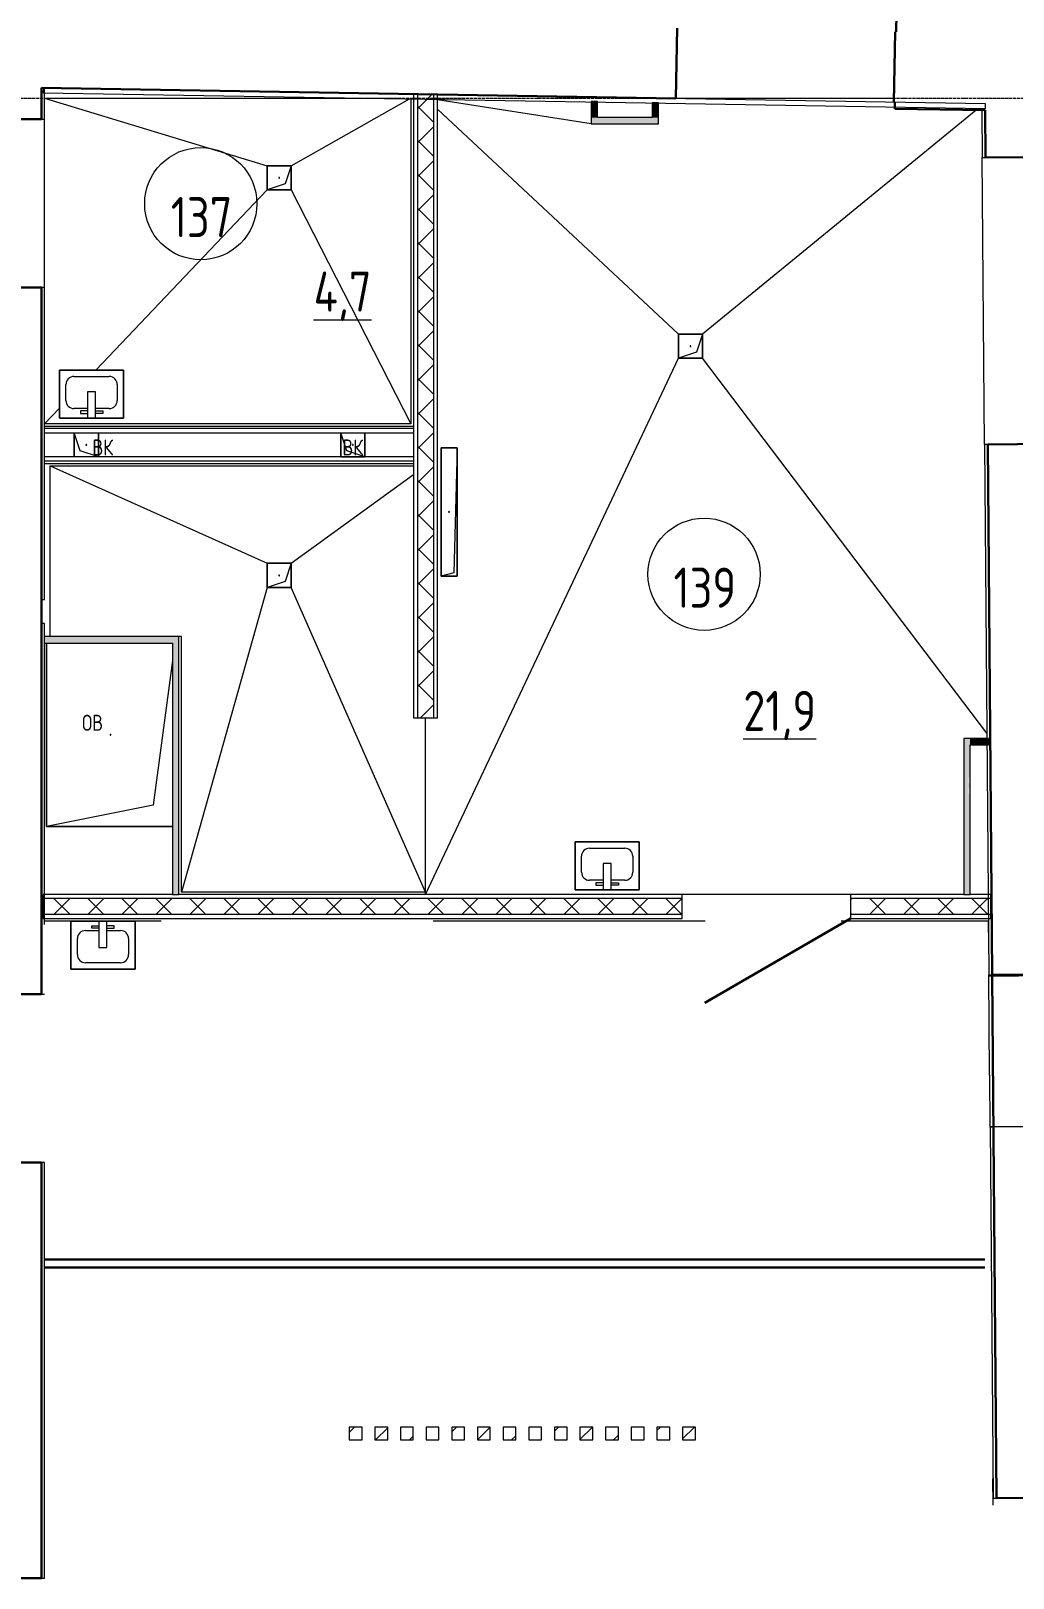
# Model space of a CAD drawing. Header units: millimetres. Extents: x 504091 to 2165846, y 135022 to 442887.
# Drawn here: x 754773 to 760903, y 297646 to 307297 of the extents above; entities that cross this region are included whole.
import ezdxf
from ezdxf import colors
from ezdxf.entities.mleader import LeaderData, LeaderLine
from ezdxf.math import Vec2, Vec3

# ---------------------------------------------------------------- set-up
doc = ezdxf.new("R2010")
doc.units = ezdxf.units.MM
for name, pattern in [('ADSK_Линия сетки', [25, 20, -2.5, 0, -2.5]), ('ADSK_Штриховая_ш3 п1_5', [4.5, 3, -1.5]), ('осеваяX2', [4, 2.5, -0.5, 0.5, -0.5])]:
    doc.linetypes.add(name, pattern=pattern)
for name, color, linetype, lineweight in [('Аннотация', 7, 'Continuous', 9), ('Двери', 7, 'Continuous', 20), ('Марки помещений', 7, 'Continuous', 20), ('Обобщенные модели', 7, 'Continuous', 18), ('Ограждение', 7, 'Continuous', 18), ('Оси', 165, 'осеваяX2', 13), ('Перекрытие', 7, 'Continuous', 18), ('Рамка', 130, 'Continuous', 20), ('Рамка @ 100', 130, 'Continuous', 20), ('Сантехника', 7, 'Continuous', 18), ('Стены внутренние', 7, 'Continuous', 18), ('Стены несущие', 7, 'Continuous', 30), ('Стены отделка', 7, 'Continuous', 30), ('Стены штриховка', 7, 'Continuous', 18)]:
    doc.layers.add(name, color=color, linetype=linetype, lineweight=lineweight)
doc.layers.add('Линии', color=7, linetype='Continuous', lineweight=9, true_color=0x00a600)
doc.styles.add('GOST 2.304_new', font='isocpeur.ttf', dxfattribs={"width": 0.9, "oblique": 15})
doc.styles.add('ГОСТ 2.304', font='CS_Gost2304.shx')
pattern_1 = [(45, (705858.08, 270333.52), (-106.06602, 106.06602), []), (135, (705858.08, 270333.52), (-106.06602, -106.06602), [])]

# ---------------------------------------------------------------- blocks, each defined once
blk = doc.blocks.new('AC_Дверь_Однопольная_Деревянная - 1050х2100 композит с пластиной в 2-х уровнях Д27п-3635889-План 1-го этажа')
at = {"layer": 'Двери', "lineweight": 30}
blk.add_line((-525, 75), (384.3, 600), dxfattribs=at)
blk = doc.blocks.new('GM_Отверстие прямоугольное _в плите_ - Отверстие-1400855-План 1-го этажа')
at = {"layer": 'Обобщенные модели'}
for p, q in [((-75, -75), (-75, 75)), ((-75, 75), (75, 75)), ((75, 75), (-75, 75)), ((-75, 75), (-75, -75)), ((-75, -75), (-37.5, 37.5)), ((-37.5, 37.5), (75, 75)), ((75, 75), (75, -75)), ((75, -75), (75, 75)), ((75, -75), (-75, -75)), ((-75, -75), (75, -75))]:
    blk.add_line(p, q, dxfattribs=at)
for start, end in [(360, 180), (180, 360), (60, 165), (300, 360), (195, 270)]:
    blk.add_arc((0, 0), 2.5, start, end, dxfattribs=at)
blk = doc.blocks.new('GM_Отверстие прямоугольное _в плите_ - Отверстие-V10-План 1-го этажа')
at = {"layer": 'Обобщенные модели'}
for p, q in [((-75, -75), (-75, 75)), ((-75, 75), (75, 75)), ((-75, -75), (-37.5, 37.5)), ((-37.5, 37.5), (75, 75)), ((75, 75), (75, -75)), ((75, -75), (-75, -75))]:
    blk.add_line(p, q, dxfattribs=at)
for start, end in [(360, 180), (180, 360), (60, 165), (300, 360), (195, 270)]:
    blk.add_arc((0, 0), 2.5, start, end, dxfattribs=at)
blk = doc.blocks.new('GM_Отверстие прямоугольное _в плите_ - Отверстие-V13-План 1-го этажа')
at = {"layer": 'Обобщенные модели'}
for p, q in [((-75, 75), (75, 75)), ((75, 75), (-75, 75)), ((-75, -75), (-37.5, 37.5)), ((-37.5, 37.5), (75, 75)), ((75, -75), (-75, -75)), ((-75, -75), (75, -75))]:
    blk.add_line(p, q, dxfattribs=at)
for start, end in [(360, 180), (180, 360), (60, 165), (300, 360), (195, 270)]:
    blk.add_arc((0, 0), 2.5, start, end, dxfattribs=at)
blk = doc.blocks.new('GM_Отверстие прямоугольное _в плите_ - Отверстие-1593925-План 1-го этажа')
at = {"layer": 'Обобщенные модели'}
for p, q in [((-385.7, 572.2), (400, 572.2)), ((400, 572.2), (-385.7, 572.2)), ((-266.7, 438.8), (400, 572.2)), ((400, 572.2), (400, -572.2)), ((400, -572.2), (400, 572.2)), ((-385.7, -463.9), (-266.7, 438.8))]:
    blk.add_line(p, q, dxfattribs=at)
for start, end in [(360, 180), (180, 360), (60, 165), (300, 360), (195, 270)]:
    blk.add_arc((0, 0), 2.5, start, end, dxfattribs=at)
blk = doc.blocks.new('GM_Отверстие прямоугольное _в плите_ - Отверстие-V19-План 1-го этажа')
at = {"layer": 'Обобщенные модели'}
for p, q in [((-75, -75), (-75, 75)), ((-75, 75), (74.7, 75)), ((74.7, 75), (-75, 75)), ((-75, 75), (-75, -75)), ((-75, -75), (-37.5, 37.5)), ((-37.5, 37.5), (74.7, 74.9)), ((74.7, -75), (-75, -75)), ((-75, -75), (74.7, -75))]:
    blk.add_line(p, q, dxfattribs=at)
for start, end in [(360, 180), (180, 360), (60, 165), (300, 360), (195, 270)]:
    blk.add_arc((0, 0), 2.5, start, end, dxfattribs=at)
blk = doc.blocks.new('Ограждение_куообразное_2 - Ограждение_куообразное_2-1751029-План 1-го этажа')
at = {"layer": 'Ограждение'}
h = blk.add_hatch(dxfattribs=at)
h.set_pattern_fill('FP_20', color=256, style=0, pattern_type=2)
h.set_pattern_definition([(45, (0, 0), (-106.066, 106.066), [])])
h.paths.add_polyline_path([(51461.7, 28173.7), (51461.7, 28253.7), (51381.7, 28253.7), (51381.7, 28173.7)])
h.paths.add_polyline_path([(51301.7, 28173.7), (51301.7, 28253.7), (51221.7, 28253.7), (51221.7, 28173.7), (51283.5, 28173.7)])
h.paths.add_polyline_path([(51608.1, 28173.7), (51621.7, 28173.7), (51621.7, 28253.7), (51541.7, 28253.7), (51541.7, 28173.7)])
h.paths.add_polyline_path([(51061.7, 28173.7), (51141.7, 28173.7), (51141.7, 28253.7), (51061.7, 28253.7)])
h.paths.add_polyline_path([(52981.7, 28173.7), (53061.7, 28173.7), (53061.7, 28253.7), (52981.7, 28253.7)])
h.paths.add_polyline_path([(50901.7, 28173.7), (50981.7, 28173.7), (50981.7, 28253.7), (50901.7, 28253.7)])
h.paths.add_polyline_path([(52501.7, 28173.7), (52581.7, 28173.7), (52581.7, 28253.7), (52501.7, 28253.7)])
h.paths.add_polyline_path([(52901.7, 28173.7), (52900.6, 28253.7), (52821.7, 28253.7), (52821.7, 28173.7), (52884.4, 28173.7)])
h.paths.add_polyline_path([(52101.7, 28173.7), (52101.7, 28253.7), (52021.7, 28253.7), (52021.7, 28173.7), (52035.9, 28173.7)])
h.paths.add_polyline_path([(52661.7, 28173.7), (52741.7, 28173.7), (52741.7, 28253.7), (52661.7, 28253.7)])
h.paths.add_polyline_path([(52421.7, 28173.7), (52421.7, 28253.7), (52341.7, 28253.7), (52341.7, 28173.7)])
h.paths.add_polyline_path([(52261.7, 28173.7), (52261.7, 28253.7), (52181.7, 28253.7), (52181.7, 28173.7)])
h.paths.add_polyline_path([(51861.7, 28173.7), (51941.7, 28173.7), (51941.7, 28253.7), (51861.7, 28253.7)])
h.paths.add_polyline_path([(51701.7, 28173.7), (51781.7, 28173.7), (51781.7, 28253.7), (51701.7, 28253.7)])
at = {"layer": 'Ограждение', "lineweight": 18}
for p, q in [((50981.7, 28253.7), (50901.7, 28253.7)), ((50901.7, 28253.7), (50901.7, 28173.7)), ((50981.7, 28173.7), (50981.7, 28253.7)), ((51141.7, 28253.7), (51061.7, 28253.7)), ((51061.7, 28253.7), (51061.7, 28173.7)), ((51141.7, 28173.7), (51141.7, 28253.7)), ((51301.7, 28253.7), (51221.7, 28253.7)), ((51221.7, 28253.7), (51221.7, 28173.7)), ((51301.7, 28173.7), (51301.7, 28253.7)), ((51461.7, 28253.7), (51381.7, 28253.7)), ((51381.7, 28253.7), (51381.7, 28173.7)), ((51461.7, 28173.7), (51461.7, 28253.7)), ((51621.7, 28253.7), (51541.7, 28253.7)), ((51541.7, 28253.7), (51541.7, 28173.7)), ((51621.7, 28173.7), (51621.7, 28253.7)), ((51781.7, 28253.7), (51701.7, 28253.7)), ((51701.7, 28253.7), (51701.7, 28173.7)), ((51781.7, 28173.7), (51781.7, 28253.7)), ((51941.7, 28253.7), (51861.7, 28253.7)), ((51861.7, 28253.7), (51861.7, 28173.7)), ((51941.7, 28173.7), (51941.7, 28253.7)), ((52101.7, 28253.7), (52021.7, 28253.7)), ((52021.7, 28253.7), (52021.7, 28173.7)), ((52101.7, 28173.7), (52101.7, 28253.7)), ((52261.7, 28253.7), (52181.7, 28253.7)), ((52181.7, 28253.7), (52181.7, 28173.7)), ((52261.7, 28173.7), (52261.7, 28253.7)), ((52421.7, 28253.7), (52341.7, 28253.7)), ((52341.7, 28253.7), (52341.7, 28173.7)), ((52421.7, 28173.7), (52421.7, 28253.7)), ((52581.7, 28253.7), (52501.7, 28253.7)), ((52501.7, 28253.7), (52501.7, 28173.7)), ((52581.7, 28173.7), (52581.7, 28253.7)), ((52741.7, 28253.7), (52661.7, 28253.7)), ((52661.7, 28253.7), (52661.7, 28173.7)), ((52741.7, 28173.7), (52741.7, 28253.7)), ((52901.7, 28253.7), (52821.7, 28253.7)), ((52821.7, 28253.7), (52821.7, 28173.7)), ((52901.7, 28173.7), (52901.7, 28253.7)), ((53061.7, 28253.7), (52981.7, 28253.7)), ((52981.7, 28253.7), (52981.7, 28173.7)), ((53061.7, 28173.7), (53061.7, 28253.7)), ((50901.7, 28173.7), (50981.7, 28173.7)), ((51061.7, 28173.7), (51141.7, 28173.7)), ((51221.7, 28173.7), (51301.7, 28173.7)), ((51381.7, 28173.7), (51461.7, 28173.7)), ((51541.7, 28173.7), (51621.7, 28173.7)), ((51701.7, 28173.7), (51781.7, 28173.7)), ((51861.7, 28173.7), (51941.7, 28173.7)), ((52021.7, 28173.7), (52101.7, 28173.7)), ((52181.7, 28173.7), (52261.7, 28173.7)), ((52341.7, 28173.7), (52421.7, 28173.7)), ((52501.7, 28173.7), (52581.7, 28173.7)), ((52661.7, 28173.7), (52741.7, 28173.7)), ((52821.7, 28173.7), (52901.7, 28173.7)), ((52981.7, 28173.7), (53061.7, 28173.7))]:
    blk.add_line(p, q, dxfattribs=at)
blk = doc.blocks.new('SND_2D_Раковина - 400х300-608087-План 1-го этажа')
at = {"layer": 'Сантехника'}
for p, q in [((200, 180), (-200, 180)), ((-200, 180), (-200, -120)), ((-200, -120), (-200, 180)), ((-200, 180), (200, 180)), ((-110, 120), (-25, 120)), ((-70, 150), (-25, 150)), ((-70, 135), (-70, 150)), ((-25, 135), (-70, 135)), ((-25, 180), (-25, 15)), ((25, 15), (25, 180)), ((70, 150), (25, 150)), ((25, 135), (70, 135)), ((25, 120), (110, 120)), ((70, 135), (70, 150)), ((200, -120), (200, 180)), ((200, 180), (200, -120)), ((-160, -30), (-160, 70)), ((-25, 15), (25, 15)), ((160, 70), (160, -30)), ((110, -80), (-110, -80)), ((-200, -120), (200, -120)), ((200, -120), (-200, -120))]:
    blk.add_line(p, q, dxfattribs=at)
for centre, start, end in [((-110, 70), 90, 180), ((110, 70), 0, 90), ((-110, -30), 180, 270), ((110, -30), 270, 0)]:
    blk.add_arc(centre, 50, start, end, dxfattribs=at)
blk = doc.blocks.new('GM_Отверстие прямоугольное _в плите_ - Отверстие-6089194-План 1-го этажа')
at = {"layer": 'Обобщенные модели'}
for p, q in [((-50, -400), (-50, 400)), ((-50, 400), (50, 400)), ((50, 400), (-50, 400)), ((-50, 400), (-50, -400)), ((-30, 380), (50, 400)), ((50, 400), (50, -400)), ((50, -400), (50, 400)), ((-50, -400), (-30, 380)), ((50, -400), (-50, -400)), ((-50, -400), (50, -400))]:
    blk.add_line(p, q, dxfattribs=at)
for start, end in [(360, 180), (180, 360), (60, 165), (300, 360), (195, 270)]:
    blk.add_arc((0, 0), 2.5, start, end, dxfattribs=at)
blk = doc.blocks.new('ADSK_Марка_Помещение_ОдноЗначение - Номер-159740-План 1-го этажа')
at = {"layer": 'Марки помещений'}
blk.add_circle((0, 0), 3.5, dxfattribs=at)
blk = doc.blocks.new('*U5151')
at = {"layer": 'Рамка @ 100', "color": 7}
ml = blk.add_multileader_mtext('Standard', dxfattribs=at)
ml.set_content('Существующая монолитная\\Pж/б плита основания', color=7, style='GOST 2.304_new')
ml.set_leader_properties(color=253)
ml.build(insert=Vec2(0, 0))
ml.multileader.update_dxf_attribs({"text_left_attachment_type": 6, "text_right_attachment_type": 6, "dogleg_length": 2, "arrow_head_size": 300, "scale": 100})
ctx = ml.context
ctx.base_point, ctx.scale, ctx.char_height, ctx.arrow_head_size, ctx.landing_gap_size, ctx.plane_origin = Vec3(959527.9, 302264.6), 100, 300, 300, 200, Vec3(964011.6, 302489.8)
ctx.left_attachment, ctx.right_attachment, ctx.text_align_type = 6, 6, 1
notes = []
notes.append((ctx, [(1, (1, 1, 0), (963963, 302264.6), (-1, 0), 200, [(0, [(963988.6, 302410.4)], 0, [])])]))
ctx.mtext.insert, ctx.mtext.width, ctx.mtext.alignment, ctx.mtext.flow_direction = Vec3(961645.4, 302624.6), 4249.26, 2, 5
for ctx, leaders in notes:
    for number, flags, end, landing, length, lines in leaders:
        leader = LeaderData()
        leader.index, (leader.has_last_leader_line, leader.has_dogleg_vector, leader.attachment_direction) = number, flags
        leader.last_leader_point, leader.dogleg_vector, leader.dogleg_length = Vec3(end), Vec3(landing), length
        for number, points, colour, breaks in lines:
            line = LeaderLine()
            line.index, line.vertices, line.color, line.breaks = number, Vec3.list(points), colors.encode_raw_color(colour), breaks
            leader.lines.append(line)
        ctx.leaders.append(leader)

msp = doc.modelspace()

# ---------------------------------------------------------------- hatches: boundary and pattern name
at = {"layer": 'Стены внутренние', "lineweight": 9}
h = msp.add_hatch(dxfattribs=at)
h.set_pattern_fill('FP_6', color=256, style=0, pattern_type=2)
h.set_pattern_definition(pattern_1)
h.paths.add_polyline_path([(757185.6046, 303011.9225), (757285.6046, 303011.9225), (757285.6046, 306901.0454), (757185.6046, 306902.7367), (757185.6046, 303826.2479)])
at = {"layer": 'Стены внутренние'}
for points in [[(758309.1021, 306757.0844), (758309.9243, 306757.0844), (758309.9243, 306853.7165), (758269.9243, 306854.3931), (758269.9243, 306757.0844)], [(758681.562, 306757.0844), (758689.9243, 306757.0844), (758689.9243, 306847.2895), (758649.9243, 306847.9661), (758649.9243, 306757.0844), (758666.0345, 306757.0844)], [(758269.9243, 306717.0844), (758689.9243, 306717.0844), (758689.9243, 306757.0844), (758269.9243, 306757.0844)], [(755665.1117, 303479.079), (755696.0701, 303479.079), (755696.0701, 303519.079), (754858.9625, 303519.079), (754858.9625, 303479.079), (755656.0701, 303479.079)], [(755696.0701, 301909.7997), (755696.0701, 303479.079), (755656.0701, 303479.079), (755656.0701, 301909.7997)], [(760594.4036, 301909.7997), (760634.4036, 301909.7997), (760634.4036, 302538.9257), (760624.9189, 302538.9257), (760624.9189, 302573.9257), (760634.4036, 302573.9257), (760634.4036, 302603.9257), (760624.9189, 302603.9257), (760625.614, 302638.9257), (760634.4036, 302638.9257), (760634.4036, 302884.264), (760594.4036, 302884.264), (760594.4036, 302538.9257)], [(760634.4036, 302844.264), (760739.8819, 302844.264), (760739.5584, 302884.264), (760634.4036, 302884.264)]]:
    msp.add_hatch(color=256, dxfattribs=at).paths.add_polyline_path(points)
at = {"layer": 'Стены внутренние', "lineweight": 9}
h = msp.add_hatch(dxfattribs=at)
h.set_pattern_fill('FP_6', color=256, style=0, pattern_type=2)
h.set_pattern_definition(pattern_1)
h.paths.add_polyline_path([(760748.4505, 301784.7997), (760747.6418, 301884.7997), (759888.2751, 301884.7997), (759888.2751, 301784.7997), (760744.737, 301784.7997)])
h.paths.add_polyline_path([(758838.2751, 301784.7997), (758838.2751, 301884.7997), (754848.9625, 301884.7997), (754848.9625, 301784.7997), (758813.9625, 301784.7997)])

# ---------------------------------------------------------------- linework, layer by layer
at = {"layer": 'Линии', "color": 7}
msp.add_line((760761.9809, 300463.8431), (761281.9809, 300463.8431), dxfattribs=at)
at = {"layer": 'Линии', "color": 7, "linetype": 'ADSK_Штриховая_ш3 п1_5', "lineweight": 30}
for p, q in [((754858.9625, 299632.324), (760726.8471, 299632.324)), ((760726.8471, 299582.324), (754858.9625, 299582.324))]:
    msp.add_line(p, q, dxfattribs=at)
at = {"layer": 'Оси', "linetype": 'ADSK_Линия сетки'}
msp.add_line((694211.5079, 306878.5198), (761862.9306, 306878.5198), dxfattribs=at)
at = {"layer": 'Перекрытие'}
for p, q in [((754858.9625, 306878.5198), (756843.4244, 306878.5198)), ((754858.9625, 306878.5198), (756247.5251, 306456.2479)), ((756397.5251, 306456.2479), (757135.9502, 306873.5722)), ((757144.7046, 306873.4242), (757144.7046, 304845.6997)), ((758269.9243, 306717.0844), (757310.6046, 306866.8139)), ((758798.7836, 306878.5198), (760158.9781, 306878.5198)), ((754858.9625, 305696.5198), (754858.9625, 306746.5198)), ((758813.9625, 305406.2479), (757310.6046, 306808.5607)), ((760671.5531, 306803.469), (758963.9625, 305406.2479)), ((756397.5251, 306456.2479), (756247.5251, 306456.2479)), ((756247.5251, 306456.2479), (756247.5251, 306306.2479)), ((756397.5251, 306306.2479), (756397.5251, 306456.2479)), ((756247.5251, 306306.2479), (755178.332, 305181.6259)), ((756247.5251, 306306.2479), (756397.5251, 306306.2479)), ((756397.5251, 306306.2479), (757144.7046, 304845.6997)), ((757235.6046, 301909.7997), (758813.9625, 305256.2479)), ((760739.3028, 302915.8661), (758963.9625, 305256.2479)), ((754951.9044, 304943.4598), (754858.9625, 304845.6997)), ((757144.7046, 304845.6997), (754858.9625, 304845.6997)), ((754893.9625, 303519.079), (754893.9625, 304584.7997)), ((754893.9625, 304584.7997), (757160.6046, 304584.7997)), ((754893.9625, 304584.7997), (756247.5251, 303976.2479)), ((756397.5251, 303976.2479), (757160.6046, 304530.3402)), ((756397.5251, 303976.2479), (756247.5251, 303976.2479)), ((756247.5251, 303976.2479), (756247.5251, 303826.2479)), ((756397.5251, 303826.2479), (756397.5251, 303976.2479)), ((756247.5251, 303826.2479), (755711.9701, 301925.6997)), ((756247.5251, 303826.2479), (756397.5251, 303826.2479)), ((757235.6046, 301925.6997), (756397.5251, 303826.2479)), ((755711.9701, 303519.079), (755696.0701, 303519.079)), ((755711.9701, 301925.6997), (755711.9701, 303519.079)), ((757235.6046, 301909.7997), (757235.6046, 303011.9225)), ((757235.6046, 301925.6997), (755711.9701, 301925.6997)), ((759888.2751, 301909.7997), (758838.2751, 301909.7997))]:
    msp.add_line(p, q, dxfattribs=at)
at = {"layer": 'Перекрытие', "color": 7, "true_color": 0xffffff}
for p, q in [((755022.9794, 301744.7997), (754858.9625, 301744.7997)), ((755586.9963, 301744.7997), (755422.9794, 301744.7997)), ((758981.1077, 301744.7997), (757284.051, 301744.7997)), ((760748.774, 301744.7997), (759829.6257, 301744.7997)), ((760748.774, 301673.7674), (760748.774, 301744.7997)), ((760778.1516, 298100.5277), (760776.8358, 298266.1634))]:
    msp.add_line(p, q, dxfattribs=at)
at = {"layer": 'Стены внутренние'}
for p, q in [((760724.7296, 304717.7582), (760710.2531, 306507.6997)), ((760756.5521, 300783.0883), (760751.4877, 301409.2678)), ((760751.5363, 301403.268), (760771.5356, 301403.4298)), ((760757.2715, 300783.0941), (760756.5521, 300783.0883)), ((760759.8902, 300459.3047), (760757.2715, 300783.0941))]:
    msp.add_line(p, q, dxfattribs=at)
at = {"layer": 'Стены несущие'}
for p, q in [((760177.7165, 307591.9329), (760172.6484, 307292.2791)), ((758798.7317, 306875.4535), (758806.1725, 307315.3906)), ((760165.978, 307292.3919), (760158.5373, 306852.4548)), ((760172.6484, 307292.2791), (760165.978, 307292.3919)), ((754838.9625, 306942.426), (754838.9625, 306746.5198)), ((754838.9625, 306942.426), (758798.7317, 306875.4535)), ((760158.5373, 306852.4548), (760165.2076, 306852.342)), ((760165.2076, 306852.342), (760164.5261, 306812.0444)), ((754328.9625, 306746.5198), (754838.9625, 306746.5198)), ((760164.5261, 306812.0444), (760727.8693, 306802.5165)), ((760730.2524, 306507.8614), (760727.8693, 306802.5165)), ((760730.2524, 306507.8614), (761100.2403, 306510.8538)), ((754838.9625, 305696.5198), (754328.9625, 305696.5198)), ((754838.9625, 305696.5198), (754838.9625, 301288.5198)), ((761114.7168, 304720.9123), (760744.7289, 304717.92)), ((760771.4871, 301409.4296), (760744.7289, 304717.92)), ((760771.4871, 301409.4296), (761101.4763, 301412.0985)), ((761101.5248, 301406.0986), (760771.5356, 301403.4298)), ((760771.5356, 301403.4298), (760779.6231, 300403.4625)), ((754328.9625, 301288.5198), (754838.9625, 301288.5198)), ((760779.6231, 300403.4625), (760780.3424, 300403.4683)), ((760798.612, 298144.5422), (760780.3424, 300403.4683)), ((754838.9625, 300238.5198), (754328.9625, 300238.5198)), ((754838.9625, 300238.5198), (754838.9625, 297645.8381)), ((760798.612, 298144.5422), (761237.8782, 298148.0948)), ((754328.9625, 297645.8381), (754838.9625, 297645.8381))]:
    msp.add_line(p, q, dxfattribs=at)
at = {"layer": 'Стены отделка', "lineweight": 9}
for p, q in [((754858.9625, 306942.426), (754838.9625, 306942.426)), ((754851.0999, 306942.2207), (754850.5926, 306912.225)), ((758359.6691, 306882.8795), (754851.0999, 306942.2207)), ((754858.9625, 306746.5198), (754858.9625, 306942.426)), ((754850.5926, 306912.225), (758359.1618, 306852.8838)), ((757160.6046, 306903.1595), (757160.6046, 303011.9225)), ((757310.6046, 303011.9225), (757310.6046, 306900.6225)), ((758269.9243, 306857.8069), (758269.9243, 306717.0844)), ((758309.9243, 306857.8069), (758269.9243, 306857.8069)), ((758309.9243, 306757.0844), (758309.9243, 306857.8069)), ((758359.1618, 306852.8838), (760729.7517, 306812.7895)), ((760730.2591, 306842.7852), (758359.6691, 306882.8795)), ((758649.9243, 306847.9661), (758649.9243, 306757.0844)), ((758689.9243, 306847.9661), (758649.9243, 306847.9661)), ((758689.9243, 306717.0844), (758689.9243, 306847.9661)), ((760729.7517, 306812.7895), (760730.2591, 306842.7852)), ((754838.9625, 306746.5198), (754858.9625, 306746.5198)), ((758649.9243, 306757.0844), (758309.9243, 306757.0844)), ((760727.8717, 306802.2269), (760707.8723, 306802.0651)), ((760707.8723, 306802.0651), (760710.2531, 306507.6997)), ((758269.9243, 306717.0844), (758689.9243, 306717.0844)), ((760710.2531, 306507.6997), (760730.2524, 306507.8614)), ((754858.9625, 305696.5198), (754838.9625, 305696.5198)), ((754858.9625, 303750.2467), (754858.9625, 305696.5198)), ((757160.6046, 304829.7997), (754858.9625, 304829.7997)), ((754858.9625, 304789.7997), (757160.6046, 304789.7997)), ((760744.7289, 304717.92), (760724.7296, 304717.7582)), ((760724.7296, 304717.7582), (760751.4877, 301409.2678)), ((757160.6046, 304639.7997), (754858.9625, 304639.7997)), ((754858.9625, 304599.7997), (757160.6046, 304599.7997)), ((754838.9625, 303750.2467), (754858.9625, 303750.2467)), ((754858.9625, 303600.2467), (754838.9625, 303600.2467)), ((754858.9625, 301723.5198), (754858.9625, 303600.2467)), ((755696.0701, 303519.079), (754858.9625, 303519.079)), ((754858.9625, 303479.079), (755656.0701, 303479.079)), ((755656.0701, 303479.079), (755656.0701, 301909.7997)), ((755696.0701, 301909.7997), (755696.0701, 303519.079)), ((757160.6046, 303011.9225), (757310.6046, 303011.9225)), ((760594.4036, 302884.264), (760594.4036, 302638.9257)), ((760749.7205, 302884.264), (760594.4036, 302884.264)), ((760749.7205, 302844.264), (760749.7205, 302884.264)), ((760634.4036, 301909.7997), (760634.4036, 302844.264)), ((760634.4036, 302844.264), (760749.7205, 302844.264)), ((760594.4036, 302638.4104), (760594.4036, 302573.9257)), ((760594.4036, 302573.4104), (760594.4036, 301909.7997)), ((755656.0701, 301909.7997), (754848.9625, 301909.7997)), ((754848.9625, 301909.7997), (754848.9625, 301759.7997)), ((758838.2751, 301909.7997), (755696.0701, 301909.7997)), ((758838.2751, 301759.7997), (758838.2751, 301909.7997)), ((760594.4036, 301909.7997), (759888.2751, 301909.7997)), ((759888.2751, 301909.7997), (759888.2751, 301759.7997)), ((760763.2751, 301909.7997), (760634.4036, 301909.7997)), ((760763.2751, 301759.7997), (760763.2751, 301909.7997)), ((754848.9625, 301759.7997), (758838.2751, 301759.7997)), ((759888.2751, 301759.7997), (760763.2751, 301759.7997)), ((760751.4877, 301409.2678), (760771.4871, 301409.4296)), ((754838.9625, 301288.5198), (754858.9625, 301288.5198)), ((760779.8895, 300459.4665), (760759.8902, 300459.3047)), ((760759.8902, 300459.3047), (760778.6126, 298144.3804)), ((760780.3424, 300403.4683), (760779.8895, 300459.4665)), ((754858.9625, 300238.5198), (754838.9625, 300238.5198)), ((754858.9625, 297645.8381), (754858.9625, 300238.5198)), ((760778.6126, 298144.3804), (760798.612, 298144.5422)), ((754838.9625, 297645.8381), (754858.9625, 297645.8381))]:
    msp.add_line(p, q, dxfattribs=at)
at = {"layer": 'Стены штриховка'}
for p, q in [((757185.6046, 306902.7367), (757185.6046, 303011.9225)), ((757285.6046, 306901.0454), (757285.6046, 303011.9225)), ((757160.6046, 304816.7997), (754858.9625, 304816.7997)), ((757160.6046, 304612.7997), (754858.9625, 304612.7997)), ((755656.0701, 301909.7997), (755696.0701, 301909.7997)), ((760594.4036, 301909.7997), (760634.4036, 301909.7997)), ((758838.2751, 301884.7997), (754848.9625, 301884.7997)), ((760763.2751, 301884.7997), (759888.2751, 301884.7997)), ((758838.2751, 301784.7997), (754848.9625, 301784.7997)), ((760763.2751, 301784.7997), (759888.2751, 301784.7997))]:
    msp.add_line(p, q, dxfattribs=at)

# ---------------------------------------------------------------- block references
at = {"layer": 'Двери', "color": 8, "true_color": 0x7f7f7f, "rotation": 180}
msp.add_blockref('AC_Дверь_Однопольная_Деревянная - 1050х2100 композит с пластиной в 2-х уровнях Д27п-3635889-План 1-го этажа', (759363.2751, 301834.7997), dxfattribs=at)
at = {"layer": 'Марки помещений', "xscale": 99.99999999999993, "yscale": 99.99999999999993, "zscale": 99.99999999999993}
for p in [(755833.198, 306219.8186), (758974.2331, 303907.7398)]:
    msp.add_blockref('ADSK_Марка_Помещение_ОдноЗначение - Номер-159740-План 1-го этажа', p, dxfattribs=at)
at = {"layer": 'Обобщенные модели'}
for name, p, rotation in [('GM_Отверстие прямоугольное _в плите_ - Отверстие-V10-План 1-го этажа', (756322.5251, 306381.2479), 180), ('GM_Отверстие прямоугольное _в плите_ - Отверстие-1400855-План 1-го этажа', (758888.9625, 305331.2479), 180), ('GM_Отверстие прямоугольное _в плите_ - Отверстие-V13-План 1-го этажа', (755118.9625, 304714.7997), 89.99999999999955), ('GM_Отверстие прямоугольное _в плите_ - Отверстие-V19-План 1-го этажа', (756782.5251, 304715.138), 89.99999999999955), ('GM_Отверстие прямоугольное _в плите_ - Отверстие-6089194-План 1-го этажа', (757382.6546, 304296.8497), 180), ('GM_Отверстие прямоугольное _в плите_ - Отверстие-V10-План 1-го этажа', (756322.5251, 303901.2479), 180), ('GM_Отверстие прямоугольное _в плите_ - Отверстие-1593925-План 1-го этажа', (755270.3497, 302906.8957), 180)]:
    msp.add_blockref(name, p, dxfattribs=dict(at, rotation=rotation))
at = {"layer": 'Ограждение'}
msp.add_blockref('Ограждение_куообразное_2 - Ограждение_куообразное_2-1751029-План 1-го этажа', (705858.0777, 270333.5198), dxfattribs=at)
at = {"layer": 'Рамка', "lineweight": 20}
msp.add_blockref('*U5151', (0, 0), dxfattribs=at)
at = {"layer": 'Сантехника', "rotation": 180}
for p in [(755151.9044, 305061.6259), (758369.3064, 302118.5747)]:
    msp.add_blockref('SND_2D_Раковина - 400х300-608087-План 1-го этажа', p, dxfattribs=at)
at = {"layer": 'Сантехника'}
msp.add_blockref('SND_2D_Раковина - 400х300-608087-План 1-го этажа', (755222.9794, 301564.7997), dxfattribs=at)

# ---------------------------------------------------------------- texts
at = {"layer": 'Аннотация', "color": 251, "lineweight": 9, "true_color": 0x4b4b4b, "char_height": 100, "width": 156.348, "attachment_point": 1, "line_spacing_factor": 1.022766, "style": 'ГОСТ 2.304'}
for s, insert in [('\\pt360,720,1080,1440,1800,2160,2520,2880,3240,3600,3960,4320,4680,5040,5400,5760,6120,6480,6840,7200,7560,7920,8280,8640,9000,9360,9720,10080,10440,10800,11160,11520;ВК', (755157.1022, 304748.93)), ('\\pt360,720,1080,1440,1800,2160,2520,2880,3240,3600,3960,4320,4680,5040,5400,5760,6120,6480,6840,7200,7560,7920,8280,8640,9000,9360,9720,10080,10440,10800,11160,11520;ВК', (756717.1022, 304748.93)), ('\\pt360,720,1080,1440,1800,2160,2520,2880,3240,3600,3960,4320,4680,5040,5400,5760,6120,6480,6840,7200,7560,7920,8280,8640,9000,9360,9720,10080,10440,10800,11160,11520;ОВ', (755092.4813, 303031.285))]:
    msp.add_mtext(s, dxfattribs=dict(at, insert=insert))
at = {"layer": 'Марки помещений', "lineweight": 9, "char_height": 250, "attachment_point": 5, "line_spacing_factor": 1.022766, "style": 'ГОСТ 2.304'}
for s, insert, width in [('\\pt450,900,1350,1800,2250,2700,3150,3600,4050,4500,4950,5400,5850,6300,6750,7200,7650,8100,8550,9000,9450,9900,10350,10800,11250,11700,12150,12600,13050,13500,13950,14400;137', (755838.1407, 306136.2369), 441), ('\\pt450,900,1350,1800,2250,2700,3150,3600,4050,4500,4950,5400,5850,6300,6750,7200,7650,8100,8550,9000,9450,9900,10350,10800,11250,11700,12150,12600,13050,13500,13950,14400;{\\L4,7}', (756718.0463, 305641.9555), 423), ('\\pt450,900,1350,1800,2250,2700,3150,3600,4050,4500,4950,5400,5850,6300,6750,7200,7650,8100,8550,9000,9450,9900,10350,10800,11250,11700,12150,12600,13050,13500,13950,14400;139', (758979.1758, 303824.158), 441), ('\\pt450,900,1350,1800,2250,2700,3150,3600,4050,4500,4950,5400,5850,6300,6750,7200,7650,8100,8550,9000,9450,9900,10350,10800,11250,11700,12150,12600,13050,13500,13950,14400;{\\L21,9}', (759446.5022, 303026.5587), 518.4)]:
    msp.add_mtext(s, dxfattribs=dict(at, insert=insert, width=width))

doc.saveas('drawing.dxf')
